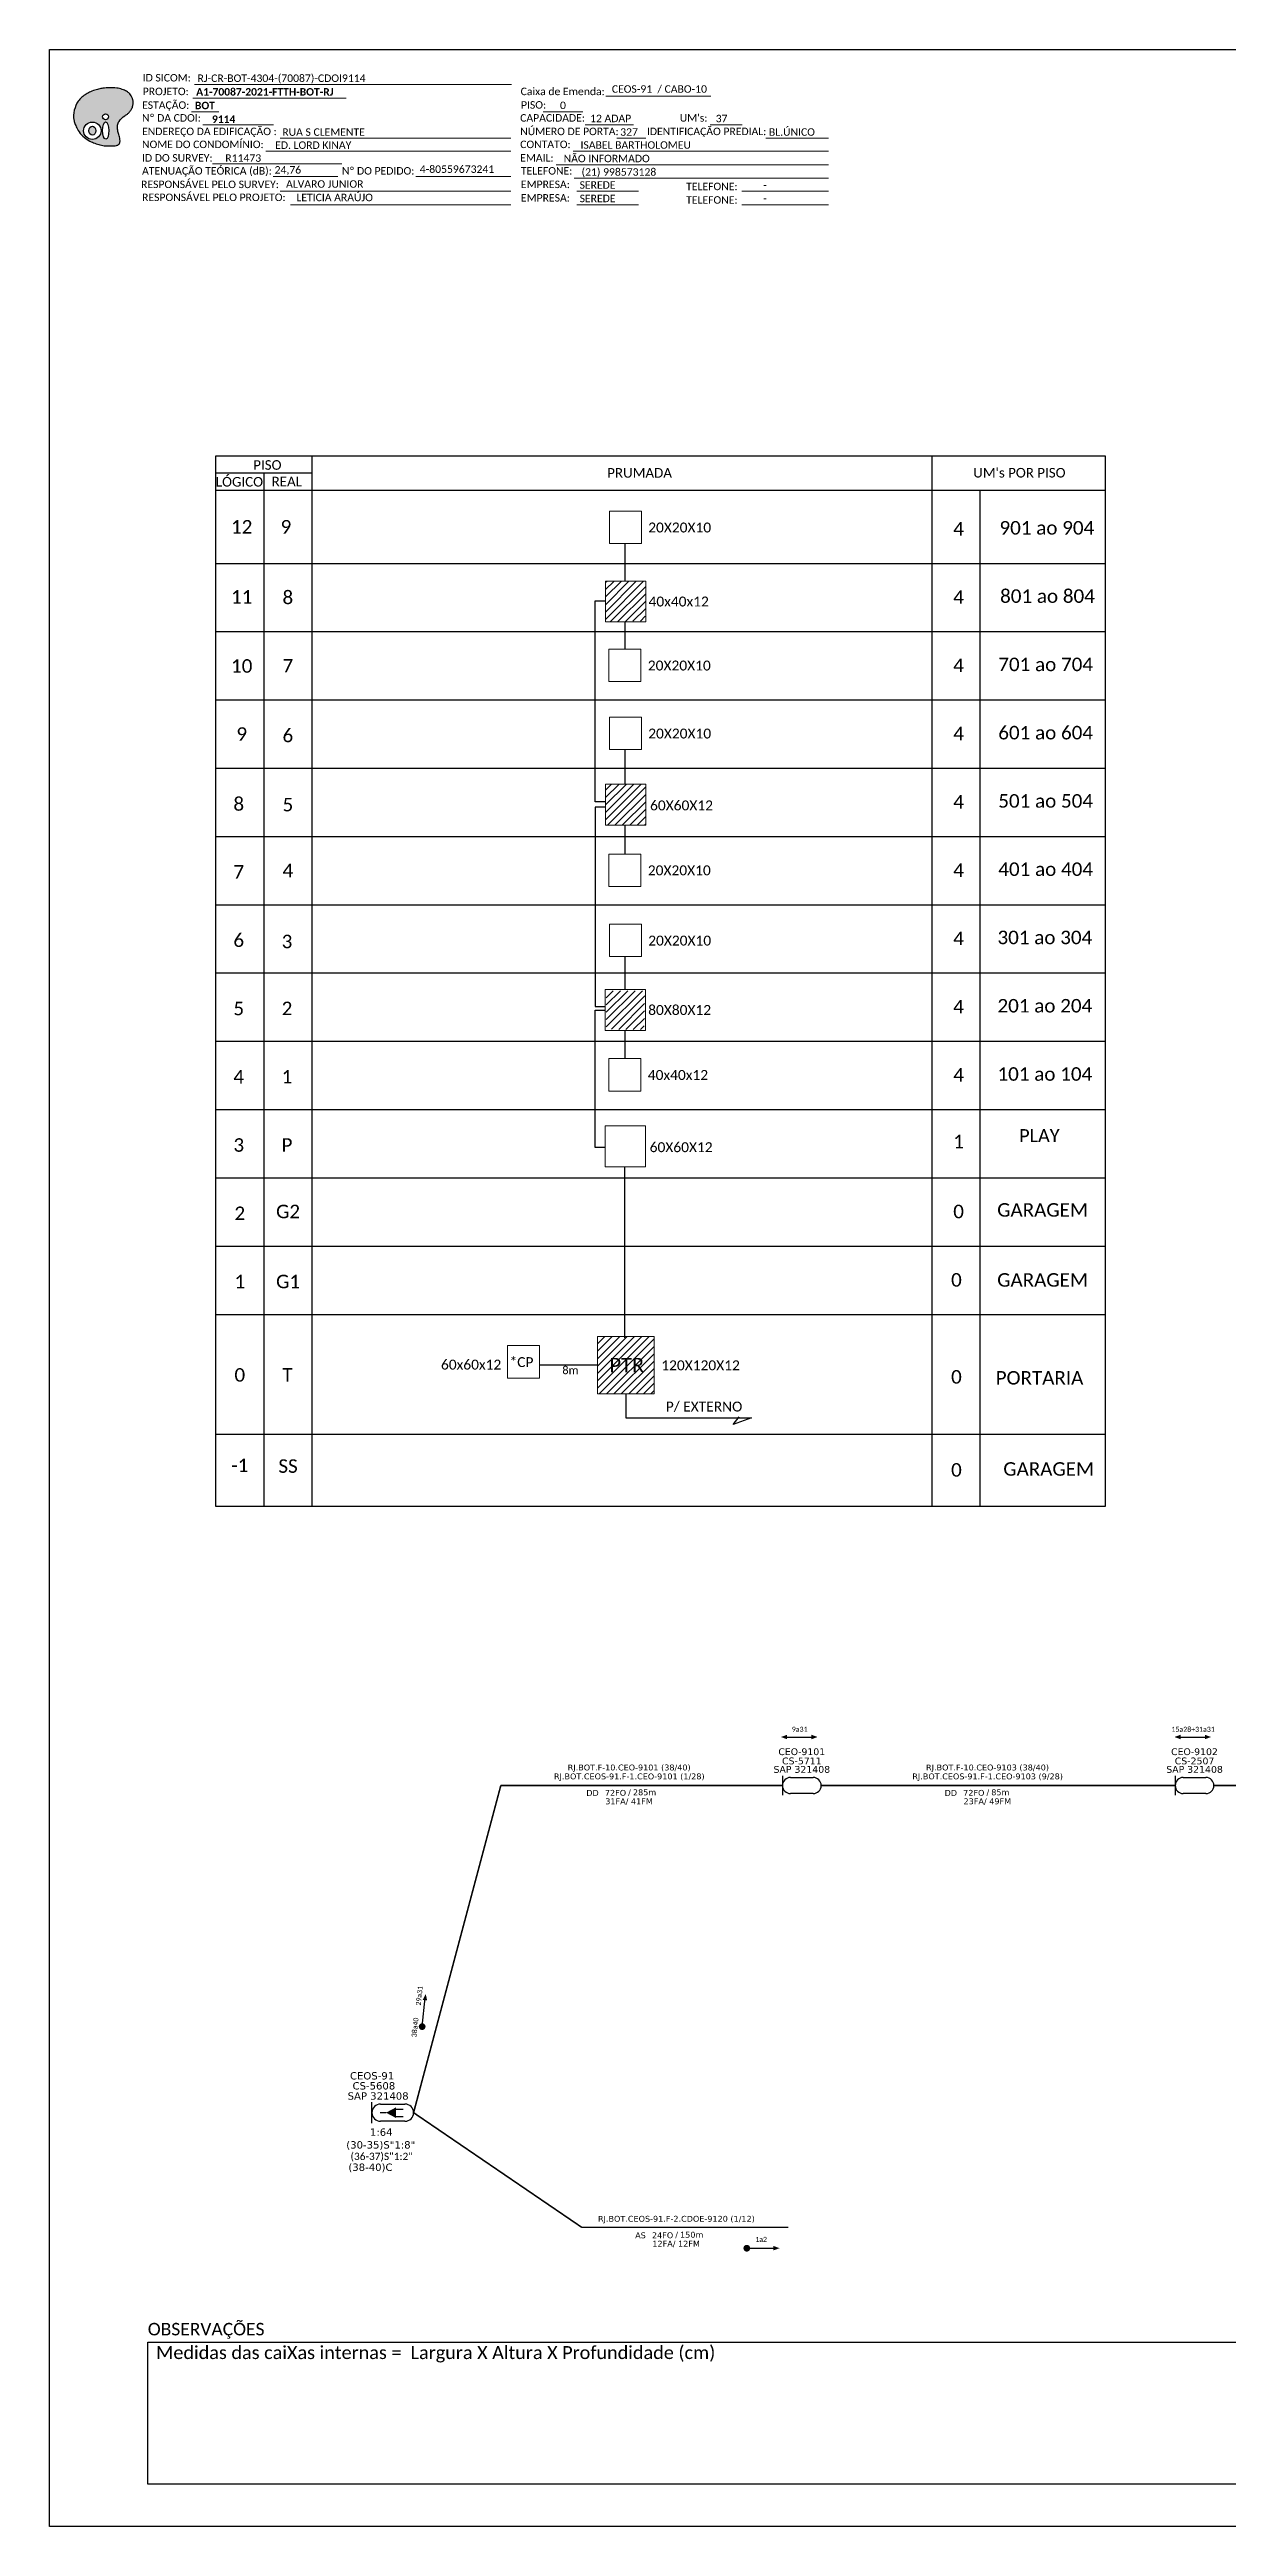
# Model space of a CAD drawing. Extents: x -4 to 837, y 1 to 595.
# Drawn here: x -4 to 279, y 1 to 595 of the extents above; entities that cross this region are included whole.
import ezdxf
from ezdxf.enums import TextEntityAlignment as Align

# ---------------------------------------------------------------- set-up
doc = ezdxf.new("R2010")
doc.units = 0
for name, color, linetype in [('20.4-CEOS', 1, 'Continuous'), ('20.5-CEO', 1, 'Continuous'), ('CAP a instalar', 1, 'Continuous'), ('SETA', 7, 'Continuous')]:
    doc.layers.add(name, color=color, linetype=linetype)
doc.layers.add('40.1-ETIQUETAS', color=1, linetype='Continuous', lineweight=20)
doc.styles.add('siredit', font='verdana.ttf')
doc.styles.add('WMF-Calibri0', font='calibri.ttf')
doc.styles.add('WMF-Calibri1', font='calibrib.ttf')
doc.linetypes.add('FENCELINE1', pattern='A,0.25,-0.1,[133,ltypeshp.shx,S=0.1,R=0,X=-0.1,Y=0],-0.1,1', length=1.45)

# ---------------------------------------------------------------- blocks, each defined once
blk = doc.blocks.new('OI')
h = blk.add_hatch(color=40)
edge = h.paths.add_edge_path()
edge.add_spline(control_points=[(4.35, -0.67), (3.92, -0.99), (3.26, -1.5), (2.81, -2.59), (2.9, -3.5), (3.06, -4.27), (3.31, -4.85), (3.37, -5.39), (3.4, -5.88), (3.2, -6.4), (2.54, -6.61), (1.65, -6.63), (0.55, -6.67), (-0.56, -6.42), (-1.61, -6.14), (-2.77, -5.61), (-3.92, -4.77), (-4.89, -3.7), (-5.34, -2.65), (-5.6, -1.94), (-5.85, -0.96), (-5.71, 0.47), (-5.1, 2.02), (-4.14, 3.02), (-3.3, 3.61), (-2.37, 4.16), (-1.36, 4.44), (-0.56, 4.7), (0.79, 4.85), (2.24, 4.97), (3.79, 4.57), (4.67, 4.21), (5.44, 3.65), (5.76, 2.99), (6.03, 2.21), (6.01, 1.46), (5.72, 0.64), (5.31, 0.08), (4.88, -0.38), (4.51, -0.55), (4.35, -0.67)], knot_values=[0, 0, 0, 0, 1.60434, 2.417191, 3.427595, 4.282808, 4.776746, 5.304182, 5.888771, 6.258406, 6.858137, 7.79129, 8.986195, 10.124242, 11.187857, 12.242908, 13.953784, 15.414161, 16.515391, 17.349188, 17.675853, 19.552021, 21.515531, 22.568638, 23.63245, 24.621084, 25.782718, 26.745347, 27.142653, 29.870543, 31.004649, 31.921532, 32.709589, 33.801391, 34.042471, 35.192333, 35.971461, 36.628871, 37.254359, 37.836911, 37.836911, 37.836911, 37.836911], degree=3, periodic=0)
h.paths.add_polyline_path([(1.13, -0.87, -1), (-0.04, -0.87, -1)], flags=16)
edge = h.paths.add_edge_path(flags=16)
edge.add_ellipse((0.56, -3.59), major_axis=(-0.02, 1.71), ratio=0.361305, start_angle=0, end_angle=360)
h.paths.add_polyline_path([(-0.36, -3.62, -1), (-3.8, -3.62, -1)], flags=16)
edge = h.paths.add_edge_path(flags=0)
edge.add_ellipse((-2.08, -3.62), major_axis=(0, 0.885), ratio=0.758294, start_angle=0, end_angle=360)
at = {"color": 40}
for centre, radius in [((-2.08, -3.62), 1.72), ((0.54, -0.87), 0.587)]:
    blk.add_circle(centre, radius, dxfattribs=at)
blk.add_ellipse((-2.08, -3.62), major_axis=(0, 0.885), ratio=0.758294, start_param=-3.141592653589792, end_param=3.141592653589792, dxfattribs=at)
blk.add_ellipse((0.56, -3.59), major_axis=(-0.02, 1.71), ratio=0.361305, dxfattribs=at)
at = {"color": 40, "start_tangent": (-0.800898, -0.598801), "end_tangent": (-0.800898, -0.598801)}
blk.add_spline([(4.35, -0.67), (3.2, -1.78), (2.9, -2.54), (2.92, -3.55), (3.12, -4.38), (3.28, -4.85), (3.37, -5.37), (3.35, -5.95), (3.2, -6.29), (2.66, -6.55), (1.73, -6.63), (0.54, -6.62), (-0.58, -6.41), (-1.6, -6.11), (-2.56, -5.67), (-3.95, -4.67), (-4.89, -3.56), (-5.37, -2.56), (-5.64, -1.78), (-5.72, -1.46), (-5.63, 0.42), (-4.84, 2.22), (-4.13, 2.99), (-3.27, 3.62), (-2.4, 4.09), (-1.3, 4.47), (-0.37, 4.72), (0.02, 4.77), (2.75, 4.8), (3.85, 4.53), (4.69, 4.16), (5.31, 3.68), (5.85, 2.73), (5.93, 2.5), (5.94, 1.35), (5.67, 0.62), (5.29, 0.08), (4.84, -0.36), (4.35, -0.67)], degree=3, dxfattribs=at)
blk = doc.blocks.new('CEOS_RP_CT_DRT')
at = {"layer": '20.4-CEOS', "color": 0}
for p, q in [((-4.54, 1.19), (-1.19, 1.19)), ((-1.19, -1.19), (-4.54, -1.19))]:
    blk.add_line(p, q, dxfattribs=at)
for points in [[(-5.73, -1.43), (-5.73, 1.44)], [(-3.79, 0), (-4.59, 0)], [(-2.47, 0.48), (-1.45, 0.48)], [(-2.47, -0.52), (-1.45, -0.52)]]:
    blk.add_lwpolyline(points, dxfattribs=at)
blk.add_lwpolyline([(-3.79, 0, 0, 1.47, 0), (-2.41, 0, 1.47, 1.47, 0)], format="xyseb", dxfattribs=at)
for centre, start, end in [((-4.54, 0), 90, 270), ((-1.19, 0), 270, 90)]:
    blk.add_arc(centre, 1.19, start, end, dxfattribs=at)
at = {"layer": '20.4-CEOS', "color": 7, "style": 'siredit'}
for tag, p in [('Nº_DA_CEOS', (-2.86, 5.6)), ('LOCAL', (-2.86, 4.24)), ('SAP', (-2.86, 2.78)), ('RACIO_SPLITAGEM', (-2.86, -1.88)), ('FIBRAS_SPLITTER', (-2.86, -3.58)), ('RESERVA_FINAIS', (-2.86, -6.39)), ('FIBRAS_TOP_C', (-2.86, -5.08))]:
    blk.add_attdef(tag, text='', height=1.01, dxfattribs=at).set_placement(p, align=Align.TOP_CENTER)
blk = doc.blocks.new('ETIQUETA_RS5F')
at = {"layer": '40.1-ETIQUETAS', "color": 0, "style": 'siredit'}
blk.add_text('/', height=1.5, dxfattribs=at).set_placement((1.58, -1.95), align=Align.MIDDLE_RIGHT)
for tag, p in [('ETIQUETA_R_SECUNDARIA', (1.21, 2.1)), ('ETIQUETA_R_PRIMARIA', (1.21, 4.1)), ('F_ATIVAS/F_MORTAS', (1.14, -4.24))]:
    blk.add_attdef(tag, text='', height=1.5, dxfattribs=at).set_placement(p, align=Align.MIDDLE_CENTER)
for tag, p in [('TIPO_CABO', (-6.58, -2.12)), ('CAP_CABO', (0.4, -2.09))]:
    blk.add_attdef(tag, text='', height=1.5, dxfattribs=at).set_placement(p, align=Align.MIDDLE_RIGHT)
blk.add_attdef('METROS', text='', height=1.5, dxfattribs=at).set_placement((2.14, -1.95), align=Align.MIDDLE_LEFT)
for tag, p in [('FUSÃO_1', (0.85, -8.39)), ('FUSÃO_2', (0.85, -10.6)), ('FUSÃO_3', (0.85, -12.93)), ('FUSÃO_4', (0.85, -15.14)), ('FUSÃO_5', (0.85, -17.16))]:
    blk.add_attdef(tag, text='', height=1.5, dxfattribs=at).set_placement(p, align=Align.CENTER)

msp = doc.modelspace()

# ---------------------------------------------------------------- hatches: boundary and pattern name
h = msp.add_hatch()
h.set_pattern_fill('ANSI31', color=1, scale=10, style=0)
h.set_pattern_definition([(45, (-485.1545, 70.312), (-0.8838835, 0.8838835), [])])
h.paths.add_polyline_path([(139.01, 467.76), (129.47, 467.76), (129.49, 458.04), (138.98, 458.18)])
h.paths.add_polyline_path([(138.34, 458.63), (138.34, 458.63), (138.34, 463.78), (138.34, 463.78)], flags=24)
h = msp.add_hatch()
h.set_pattern_fill('ANSI31', color=1, scale=10, style=0)
h.set_pattern_definition([(45, (-485.7484, 21.617), (-0.8838835, 0.8838835), [])])
h.paths.add_polyline_path([(139.09, 419.02), (129.47, 418.98), (129.47, 409.33), (139.08, 409.35)])
h.paths.add_polyline_path([(137.75, 409.93), (137.75, 409.93), (137.75, 415.08), (137.75, 415.08)], flags=24)
h = msp.add_hatch()
h.set_pattern_fill('ANSI31', color=1, scale=10, style=0)
h.set_pattern_definition([(45, (-457.8024, -17.5247), (-0.8838835, 0.8838835), [])])
h.paths.add_polyline_path([(156.27, 370.79), (165.7, 370.79), (165.7, 375.94), (156.27, 375.94)], flags=9)
h = msp.add_hatch()
h.set_pattern_fill('ANSI31', color=1, scale=10, style=0)
h.set_pattern_definition([(45, (-486.3422, -27.0781), (-0.8838835, 0.8838835), [])])
h.paths.add_polyline_path([(138.87, 369.5), (129.58, 369.55), (129.64, 360.32), (138.7, 360.21)])
h.paths.add_polyline_path([(137.16, 361.24), (137.16, 361.24), (137.16, 366.39), (137.16, 366.39)], flags=24)
h = msp.add_hatch()
h.set_pattern_fill('ANSI31', color=1, scale=10, style=0)
h.set_pattern_definition([(45, (-484.0845, -111.1167), (-0.8838835, 0.8838835), [])])
h.paths.add_polyline_path([(141.11, 286.6), (127.54, 286.6), (127.54, 272.85), (141.11, 272.85)])
h.paths.add_polyline_path([(129.99, 277.2), (139.41, 277.2), (139.41, 282.35), (129.99, 282.35)], flags=24)

# ---------------------------------------------------------------- linework, layer by layer
msp.add_lwpolyline([(-3.83, 595.26), (837.17, 595.26), (837.17, 1.26), (-3.83, 1.26)], close=True)
at = {"color": 7, "lineweight": 0}
for points in [[(30.52, 583.57), (67.31, 583.57)], [(30.9, 586.85), (106.88, 586.85)], [(129.55, 584.06), (154.69, 584.06)], [(30.23, 580.29), (36.78, 580.29)], [(32.89, 577.22), (49.86, 577.22)], [(114.51, 580.33), (123.99, 580.33)], [(124.56, 577.22), (136.18, 577.22)], [(154.5, 577.22), (162.17, 577.22)], [(48.05, 570.87), (106.71, 570.87)], [(51.46, 573.98), (106.71, 573.98)], [(121.68, 570.87), (182.9, 570.87)], [(132.14, 573.98), (139.09, 573.98)], [(167.84, 573.98), (182.87, 573.98)], [(35.21, 567.81), (66.25, 567.81)], [(49.74, 564.84), (65.25, 564.84)], [(83.97, 564.84), (106.74, 564.84)], [(117.64, 567.63), (182.9, 567.63)], [(121.92, 564.4), (182.9, 564.4)], [(51.46, 561.28), (106.71, 561.28)], [(122.53, 561.28), (137.33, 561.28)], [(162.13, 561.28), (182.9, 561.28)], [(53.95, 558.05), (106.71, 558.05)], [(122.53, 558.05), (137.33, 558.05)], [(162.13, 558.05), (182.9, 558.05)]]:
    msp.add_lwpolyline(points, dxfattribs=at)
at = {"color": 0}
for points in [[(249.29, 497.78), (35.98, 497.78)], [(59.12, 493.67), (35.98, 493.67)]]:
    msp.add_lwpolyline(points, dxfattribs=at)
for points in [[(35.98, 497.78), (35.98, 245.96), (249.29, 245.96), (249.29, 497.78)], [(47.55, 493.67), (47.55, 245.96)], [(59.12, 245.96), (59.12, 497.78)], [(207.7, 497.78), (207.7, 245.96)], [(35.98, 489.56), (249.29, 489.56)], [(219.27, 245.96), (219.27, 489.56)], [(35.98, 472.03), (249.29, 472.03)], [(35.98, 455.66), (249.29, 455.66)], [(35.98, 439.29), (249.29, 439.29)], [(35.98, 422.92), (249.29, 422.92)], [(35.98, 406.55), (249.29, 406.55)], [(35.98, 390.17), (249.29, 390.17)], [(35.98, 373.8), (249.29, 373.8)], [(35.98, 357.43), (249.29, 357.43)], [(35.98, 341.06), (249.29, 341.06)], [(35.98, 324.69), (249.29, 324.69)], [(35.98, 308.31), (249.29, 308.31)], [(35.98, 291.94), (249.29, 291.94)], [(35.98, 263.19), (249.29, 263.19)]]:
    msp.add_lwpolyline(points)
at = {"lineweight": 0}
for points in [[(138.03, 484.54), (130.36, 484.54), (130.36, 476.78), (138.03, 476.78)], [(137.93, 451.45), (130.27, 451.45), (130.27, 443.68), (137.93, 443.68)], [(138.03, 435.14), (130.36, 435.14), (130.36, 427.37), (138.03, 427.37)], [(137.93, 402.33), (130.27, 402.33), (130.27, 394.56), (137.93, 394.56)], [(138.03, 385.49), (130.36, 385.49), (130.36, 377.73), (138.03, 377.73)], [(137.93, 353.26), (130.27, 353.26), (130.27, 345.49), (137.93, 345.49)], [(139.02, 337.13), (129.34, 337.13), (129.34, 327.31), (139.02, 327.31)], [(113.58, 284.44), (105.92, 284.44), (105.92, 276.67), (113.58, 276.67)]]:
    msp.add_lwpolyline(points, close=True, dxfattribs=at)
at = {"color": 3}
for points in [[(134.1, 476.78), (134.1, 467.8)], [(129.43, 414.82), (126.95, 414.82), (126.95, 463.09), (129.43, 463.09)], [(134.1, 457.99), (134.1, 451.45)], [(134.1, 427.37), (134.1, 419.09)], [(129.43, 413.6), (126.95, 413.6), (126.95, 365.75), (129.34, 365.75)], [(134.1, 409.27), (134.1, 402.33)], [(134.1, 377.73), (134.1, 369.84)], [(129.34, 331.99), (126.96, 331.99), (126.96, 364.9), (129.34, 364.9)], [(134.1, 360.02), (134.1, 353.26)], [(134.1, 286.29), (134.1, 327.31)], [(127.54, 279.73), (113.58, 279.73)]]:
    msp.add_lwpolyline(points, dxfattribs=at)
at = {"color": 1, "lineweight": 0}
for points in [[(139.12, 467.8), (129.43, 467.8), (129.43, 457.99), (139.12, 457.99)], [(139.12, 419.09), (129.43, 419.09), (129.43, 409.27), (139.12, 409.27)], [(139.02, 369.84), (129.34, 369.84), (129.34, 360.02), (139.02, 360.02)], [(127.54, 286.6), (141.11, 286.6), (141.11, 272.85), (127.54, 272.85)]]:
    msp.add_lwpolyline(points, close=True, dxfattribs=at)
at = {"color": 1}
for points in [[(134.32, 272.85), (134.32, 267.15), (164.46, 267.15)], [(160.05, 265.56), (161.45, 267.39)], [(164.46, 267.15), (160.05, 265.56)]]:
    msp.add_lwpolyline(points, dxfattribs=at)
at = {"elevation": 0.76}
msp.add_lwpolyline([(85.44, 120.73, 0.806, 0.806, 1), (85.53, 121.53, 0.806, 0.806, 1)], format="xyseb", close=True, dxfattribs=at)
at = {"color": 7, "elevation": 0.76}
msp.add_lwpolyline([(162.91, 67.98, 0.806, 0.806, 1), (163.72, 67.98, 0.806, 0.806, 1)], format="xyseb", close=True, dxfattribs=at)
at = {"color": 0}
msp.add_lwpolyline([(19.73, 45.46), (297.98, 45.46), (297.98, 11.39), (19.73, 11.39)], close=True, dxfattribs=at)
at = {"layer": '20.5-CEO', "color": 7}
for p, q in [((173.79, 180.87, 0.76), (179.21, 180.87, 0.76)), ((267.94, 180.87, 0.76), (273.36, 180.87, 0.76)), ((179.21, 177.01, 0.76), (173.79, 177.01, 0.76)), ((273.36, 177.01, 0.76), (267.94, 177.01, 0.76))]:
    msp.add_line(p, q, dxfattribs=at)
at = {"layer": '20.5-CEO', "color": 7, "elevation": 0.76}
for points in [[(171.86, 181.27), (171.86, 176.61)], [(266.01, 181.27), (266.01, 176.61)]]:
    msp.add_lwpolyline(points, dxfattribs=at)
at = {"layer": '20.5-CEO', "color": 7}
for centre, start, end in [((173.79, 178.94, 0.76), 90, 270), ((179.21, 178.94, 0.76), 270, 90), ((267.94, 178.94, 0.76), 90, 270), ((273.36, 178.94, 0.76), 270, 90)]:
    msp.add_arc(centre, 1.93, start, end, dxfattribs=at)
at = {"layer": 'CAP a instalar', "color": 7, "ltscale": 7, "const_width": 0.376, "elevation": 0.76}
for points in [[(83.43, 100.49), (104.34, 178.94)], [(171.86, 178.94), (104.34, 178.94)], [(188.53, 178.94), (181.13, 178.94)], [(250.79, 178.94), (187.27, 178.94)], [(266.01, 178.94), (245.77, 178.94)], [(289.22, 178.94), (275.29, 178.94)]]:
    msp.add_lwpolyline(points, dxfattribs=at)
at = {"layer": 'CAP a instalar', "color": 7, "linetype": 'FENCELINE1', "ltscale": 7, "const_width": 0.376, "elevation": 0.76}
for points in [[(83.43, 100.49), (123.75, 72.99)], [(173.3, 72.99), (123.75, 72.99)]]:
    msp.add_lwpolyline(points, dxfattribs=at)
at = {"layer": 'SETA', "elevation": 0.76}
for points in [[(172.43, 190.57), (179.36, 190.57)], [(85.49, 121.13), (86.24, 128.02)]]:
    msp.add_lwpolyline(points, dxfattribs=at)
at = {"layer": 'SETA', "color": 7, "elevation": 0.76}
for points in [[(266.74, 190.57), (273.67, 190.57)], [(163.31, 67.98), (170.24, 67.98)]]:
    msp.add_lwpolyline(points, dxfattribs=at)
at = {"layer": 'SETA'}
for points in [[(172.98, 191.12, 0.76), (171.51, 190.58, 0.76), (172.98, 190.04, 0.76)], [(178.8, 191.12, 0.76), (180.28, 190.58, 0.76), (178.8, 190.04, 0.76)], [(85.63, 127.53, 0.76), (86.33, 128.94, 0.76), (86.7, 127.41, 0.76)]]:
    msp.add_solid(points, dxfattribs=at)
at = {"layer": 'SETA', "color": 7}
for points in [[(267.3, 191.12, 0.76), (265.82, 190.58, 0.76), (267.3, 190.04, 0.76)], [(273.12, 191.12, 0.76), (274.6, 190.58, 0.76), (273.12, 190.04, 0.76)], [(169.69, 68.53, 0.76), (171.17, 67.99, 0.76), (169.69, 67.46, 0.76)]]:
    msp.add_solid(points, dxfattribs=at)

# ---------------------------------------------------------------- block references
at = {"color": 7, "xscale": 1.213923925138498, "yscale": 1.213923925184645, "zscale": 1.213923925163967, "rotation": 0.1532896023337312}
msp.add_blockref('OI', (8.94, 580.19), dxfattribs=at)
at = {"layer": '20.4-CEOS', "color": 7}
ref = msp.add_blockref('CEOS_RP_CT_DRT', (83.43, 100.49, 0.76), dxfattribs=dict(at, xscale=1.742621381966554, yscale=1.742621381966558, zscale=1.742621381966554))
ref.add_attrib('Nº_DA_CEOS', 'CEOS-91', dxfattribs={"color": 7, "height": 1.759, "style": 'siredit'}).set_placement((73.48, 110.21, 0.76), align=Align.TOP_CENTER)
ref.add_attrib('LOCAL', 'CS-5608', dxfattribs={"color": 7, "height": 1.759, "style": 'siredit'}).set_placement((73.92, 107.81, 0.76), align=Align.TOP_CENTER)
ref.add_attrib('SAP', 'SAP 321408', dxfattribs={"color": 7, "height": 1.759, "style": 'siredit'}).set_placement((74.93, 105.37, 0.76), align=Align.TOP_CENTER)
ref.add_attrib('RACIO_SPLITAGEM', '1:64', dxfattribs={"color": 7, "height": 1.759, "style": 'siredit'}).set_placement((75.68, 96.7, 0.76), align=Align.TOP_CENTER)
ref.add_attrib('FIBRAS_SPLITTER', '(30-35)S"1:8"', dxfattribs={"color": 7, "height": 1.7595, "style": 'siredit'}).set_placement((75.56, 93.65, 0.76), align=Align.TOP_CENTER)
ref.add_attrib('FIBRAS_TOP_C', '(38-40)C', dxfattribs={"color": 7, "height": 1.759, "style": 'siredit'}).set_placement((73.09, 88.29, 0.76), align=Align.TOP_CENTER)
at = {"layer": '40.1-ETIQUETAS', "color": 7}
ref = msp.add_blockref('ETIQUETA_RS5F', (134.03, 179.16, 0.76), dxfattribs=dict(at, xscale=0.9402903799409259, yscale=0.9402903799409188, zscale=0.9402903799409253))
ref.add_attrib('ETIQUETA_R_PRIMARIA', 'RJ.BOT.F-10.CEO-9101 (38/40)', dxfattribs={"color": 0, "height": 1.4104, "style": 'siredit'}).set_placement((135.11, 183.27, 0.76), align=Align.MIDDLE_CENTER)
ref.add_attrib('ETIQUETA_R_SECUNDARIA', 'RJ.BOT.CEOS-91.F-1.CEO-9101 (1/28)', dxfattribs={"color": 0, "height": 1.4104, "style": 'siredit'}).set_placement((135.14, 181.13, 0.76), align=Align.MIDDLE_CENTER)
ref.add_attrib('TIPO_CABO', 'DD', dxfattribs={"color": 0, "height": 1.41, "style": 'siredit'}).set_placement((127.81, 177.17, 0.76), align=Align.MIDDLE_RIGHT)
ref.add_attrib('CAP_CABO', '72FO', dxfattribs={"color": 0, "height": 1.41, "style": 'siredit'}).set_placement((134.38, 177.19, 0.76), align=Align.MIDDLE_RIGHT)
ref.add_attrib('METROS', '285m', dxfattribs={"color": 0, "height": 1.41, "style": 'siredit'}).set_placement((136.02, 177.32, 0.76), align=Align.MIDDLE_LEFT)
ref.add_attrib('F_ATIVAS/F_MORTAS', '31FA/ 41FM', dxfattribs={"color": 0, "height": 1.41, "style": 'siredit'}).set_placement((135.08, 175.16, 0.76), align=Align.MIDDLE_CENTER)
ref = msp.add_blockref('ETIQUETA_RS5F', (219.93, 179.16, 0.76), dxfattribs=dict(at, xscale=0.9402903799409259, yscale=0.9402903799409188, zscale=0.9402903799409253))
ref.add_attrib('ETIQUETA_R_PRIMARIA', 'RJ.BOT.F-10.CEO-9103 (38/40)', dxfattribs={"color": 0, "height": 1.4104, "style": 'siredit'}).set_placement((221.01, 183.27, 0.76), align=Align.MIDDLE_CENTER)
ref.add_attrib('ETIQUETA_R_SECUNDARIA', 'RJ.BOT.CEOS-91.F-1.CEO-9103 (9/28)', dxfattribs={"color": 0, "height": 1.4104, "style": 'siredit'}).set_placement((221.04, 181.13, 0.76), align=Align.MIDDLE_CENTER)
ref.add_attrib('TIPO_CABO', 'DD', dxfattribs={"color": 0, "height": 1.41, "style": 'siredit'}).set_placement((213.71, 177.17, 0.76), align=Align.MIDDLE_RIGHT)
ref.add_attrib('CAP_CABO', '72FO', dxfattribs={"color": 0, "height": 1.41, "style": 'siredit'}).set_placement((220.27, 177.19, 0.76), align=Align.MIDDLE_RIGHT)
ref.add_attrib('METROS', '85m', dxfattribs={"color": 0, "height": 1.41, "style": 'siredit'}).set_placement((221.91, 177.32, 0.76), align=Align.MIDDLE_LEFT)
ref.add_attrib('F_ATIVAS/F_MORTAS', '23FA/ 49FM', dxfattribs={"color": 0, "height": 1.41, "style": 'siredit'}).set_placement((220.97, 175.16, 0.76), align=Align.MIDDLE_CENTER)
ref = msp.add_blockref('ETIQUETA_RS5F', (145.32, 73.06, 0.76), dxfattribs=dict(at, xscale=0.9402903799409259, yscale=0.9402903799409188, zscale=0.9402903799409253))
ref.add_attrib('ETIQUETA_R_SECUNDARIA', 'RJ.BOT.CEOS-91.F-2.CDOE-9120 (1/12)', dxfattribs={"color": 0, "height": 1.4104, "style": 'siredit'}).set_placement((146.43, 75.04, 0.76), align=Align.MIDDLE_CENTER)
ref.add_attrib('TIPO_CABO', 'AS', dxfattribs={"color": 0, "height": 1.41, "style": 'siredit'}).set_placement((139.1, 71.07, 0.76), align=Align.MIDDLE_RIGHT)
ref.add_attrib('CAP_CABO', '24FO', dxfattribs={"color": 0, "height": 1.41, "style": 'siredit'}).set_placement((145.67, 71.09, 0.76), align=Align.MIDDLE_RIGHT)
ref.add_attrib('METROS', '150m', dxfattribs={"color": 0, "height": 1.41, "style": 'siredit'}).set_placement((147.31, 71.22, 0.76), align=Align.MIDDLE_LEFT)
ref.add_attrib('F_ATIVAS/F_MORTAS', '12FA/ 12FM', dxfattribs={"color": 0, "height": 1.41, "style": 'siredit'}).set_placement((146.37, 69.07, 0.76), align=Align.MIDDLE_CENTER)

# ---------------------------------------------------------------- texts
at = {"color": 7, "lineweight": 0, "style": 'WMF-Calibri0'}
for s, height, p in [('ID SICOM:', 1.793, (18.5, 587.6)), ('ESTAÇÃO:', 1.793, (18.34, 581.04)), ('PROJETO: ', 1.793, (18.5, 584.32)), ('Caixa de Emenda:', 1.7927, (109.1, 584.32)), ('PISO:', 1.793, (109.17, 581.08)), ('Nº DA CDOI:', 1.7927, (18.34, 577.97)), ('ENDEREÇO DA EDIFICAÇÃO :', 1.7927, (18.34, 574.73)), ('CAPACIDADE:', 1.7927, (108.99, 577.97)), ('NÚMERO DE PORTA:', 1.7927, (108.99, 574.73)), ('IDENTIFICAÇÃO PREDIAL:', 1.7927, (139.36, 574.73)), ("UM's:", 1.793, (147.23, 577.97)), ('NOME DO CONDOMÍNIO:', 1.7927, (18.34, 571.62)), ('CONTATO:', 1.793, (108.99, 571.62)), ('RESPONSÁVEL PELO SURVEY:', 1.7927, (18.1, 562.03)), ('ATENUAÇÃO TEÓRICA (dB):', 1.7927, (18.34, 565.27)), ('ID DO SURVEY:', 1.7927, (18.34, 568.38)), ('Nº DO PEDIDO:', 1.7927, (66.26, 565.27)), ('EMAIL:', 1.793, (108.99, 568.38)), ('TELEFONE:', 1.793, (109.17, 565.27)), ('RESPONSÁVEL PELO PROJETO:', 1.7927, (18.34, 558.92)), ('EMPRESA:', 1.793, (109.17, 562.03)), ('EMPRESA:', 1.793, (109.17, 558.79)), ('TELEFONE:', 1.793, (148.77, 561.53)), ('TELEFONE:', 1.793, (148.77, 558.29))]:
    msp.add_text(s, height=height, dxfattribs=at).set_placement(p)
at = {"color": 7}
for s, height, style, p in [('BOT', 1.793, 'WMF-Calibri1', (31.02, 580.94)), ('A1-70087-2021-FTTH-BOT-RJ', 1.7927, 'WMF-Calibri1', (31.31, 584.22)), ('0', 1.79, 'WMF-Calibri0', (118.53, 580.98)), ('CEOS-91  / CABO-10', 1.7927, 'WMF-Calibri0', (130.95, 584.9)), ('RUA S CLEMENTE', 1.7927, 'WMF-Calibri0', (51.97, 574.57)), ('12 ADAP', 1.793, 'WMF-Calibri0', (125.74, 577.84)), ('327', 1.793, 'WMF-Calibri0', (132.96, 574.58)), ('37', 1.793, 'WMF-Calibri0', (155.85, 577.82)), ('BL.ÚNICO', 1.793, 'WMF-Calibri0', (168.6, 574.58)), ('ED. LORD KINAY', 1.7927, 'WMF-Calibri0', (50.25, 571.44)), ('NÃO INFORMADO', 1.7927, 'WMF-Calibri0', (119.41, 568.23)), ('ISABEL BARTHOLOMEU', 1.7927, 'WMF-Calibri0', (123.45, 571.47)), ('R11473', 1.793, 'WMF-Calibri0', (38.3, 568.34)), ('24,76', 1.793, 'WMF-Calibri0', (50.12, 565.51)), ('4-80559673241', 1.7927, 'WMF-Calibri0', (84.92, 565.68)), ('(21) 998573128', 1.7927, 'WMF-Calibri0', (123.7, 565)), ('ALVARO JUNIOR', 1.7927, 'WMF-Calibri0', (52.86, 562.12)), ('LETICIA ARAÚJO', 1.7927, 'WMF-Calibri0', (55.35, 558.89)), ('SEREDE', 1.793, 'WMF-Calibri0', (123.23, 561.88)), ('SEREDE', 1.793, 'WMF-Calibri0', (123.23, 558.65)), ('       -', 1.793, 'WMF-Calibri0', (162.84, 561.88)), ('       -    ', 1.7927, 'WMF-Calibri0', (162.84, 558.65)), ('20X20X10', 2.373, 'WMF-Calibri0', (139.68, 479.45)), ('901 ao 904', 3.24, 'WMF-Calibri0', (223.88, 478.94)), ('40x40x12', 2.373, 'WMF-Calibri0', (139.76, 461.7)), ('801 ao 804', 3.24, 'WMF-Calibri0', (224.03, 462.57)), ('20X20X10', 2.373, 'WMF-Calibri0', (139.59, 446.35)), ('701 ao 704', 3.24, 'WMF-Calibri0', (223.59, 446.19)), ('20X20X10', 2.373, 'WMF-Calibri0', (139.68, 430.04)), ('601 ao 604', 3.24, 'WMF-Calibri0', (223.59, 429.82)), ('501 ao 504', 3.24, 'WMF-Calibri0', (223.59, 413.45)), ('60X60X12', 2.373, 'WMF-Calibri0', (140.12, 412.8)), ('20X20X10', 2.373, 'WMF-Calibri0', (139.59, 397.23)), ('401 ao 404', 3.24, 'WMF-Calibri0', (223.59, 397.08)), ('20X20X10', 2.373, 'WMF-Calibri0', (139.68, 380.39)), ('301 ao 304', 3.24, 'WMF-Calibri0', (223.4, 380.71)), ('80X80X12', 2.373, 'WMF-Calibri0', (139.67, 363.74)), ('201 ao 204', 3.24, 'WMF-Calibri0', (223.4, 364.33)), ('40x40x12', 2.373, 'WMF-Calibri0', (139.58, 348.16)), ('101 ao 104', 3.24, 'WMF-Calibri0', (223.4, 347.96)), ('60X60X12', 2.373, 'WMF-Calibri0', (140.03, 330.84)), ('PLAY', 3.1, 'WMF-Calibri0', (228.61, 333.26)), ('GARAGEM', 3.24, 'WMF-Calibri0', (223.34, 315.36)), ('GARAGEM', 3.24, 'WMF-Calibri0', (223.34, 298.57)), ('60x60x12', 2.373, 'WMF-Calibri0', (90, 278.7)), ('*CP', 2.373, 'WMF-Calibri0', (106.43, 279.3)), ('8m', 1.9, 'WMF-Calibri0', (119.09, 277.59)), ('PTR', 3.433, 'WMF-Calibri0', (130.4, 278.07)), ('120X120X12', 2.373, 'WMF-Calibri0', (142.81, 278.53)), ('PORTARIA', 3.24, 'WMF-Calibri0', (222.97, 275.1)), ('P/ EXTERNO', 2.373, 'WMF-Calibri0', (143.88, 268.64)), ('GARAGEM', 3.24, 'WMF-Calibri0', (224.8, 253.24))]:
    msp.add_text(s, height=height, dxfattribs=dict(at, style=style)).set_placement(p)
at = {"color": 7, "style": 'WMF-Calibri1'}
msp.add_text('9114', height=1.793, dxfattribs=at).set_placement((37.9, 577.66), align=Align.CENTER)
at = {"color": 0, "style": 'WMF-Calibri0'}
for s, p in [('  LÓGICO', (34.4, 490.45)), ('     PISO', (40.94, 494.48)), ('PRUMADA', (129.85, 492.59)), ("UM's POR PISO", (217.59, 492.62)), ('    REAL', (46.16, 490.51))]:
    msp.add_text(s, height=2.3, dxfattribs=at).set_placement(p)
at = {"color": 7, "style": 'WMF-Calibri0'}
for s, p in [('12', (42.23, 480.81)), ('9', (52.83, 480.8)), ('11', (42.23, 464.02)), ('8', (53.29, 463.87)), ('10', (42.23, 447.43)), ('7', (53.29, 447.49)), ('9', (42.23, 431.1)), ('6', (53.29, 430.77)), ('5', (53.29, 414.18)), ('4', (53.29, 398.37))]:
    msp.add_text(s, height=3.24, dxfattribs=at).set_placement(p, align=Align.MIDDLE_CENTER)
at = {"style": 'WMF-Calibri0'}
msp.add_text('OBSERVAÇÕES', height=3, dxfattribs=at).set_placement((19.71, 47.08))
at = {"color": 7, "attachment_point": 1}
for s, insert, char_height, width, style in [('\\C256;\\fCalibri|b0|i0|c0|p34;RJ-CR-BOT-4304-(70087)-CDOI9114\\P', (31.64, 589.28), 1.7927, 42.385, 'WMF-Calibri1'), ('Medidas das caiXas internas =  Largura X Altura X Profundidade (cm)', (21.71, 44.51), 3.1049, 511.413, 'WMF-Calibri0')]:
    msp.add_mtext(s, dxfattribs=dict(at, insert=insert, char_height=char_height, width=width, style=style))
at = {"attachment_point": 5}
for s, insert, char_height, width in [('{\\fCalibri|b0|i0|c0|p34;\\C7;9a31}', (175.99, 192.42, 0.76), 1.2092, 20.4429), ('{\\fCalibri|b0|i0|c0|p34;\\C7;(36-37)S"1:2"}', (75.78, 89.82, 0.76), 1.7473, 29.54)]:
    msp.add_mtext(s, dxfattribs=dict(at, insert=insert, char_height=char_height, width=width))
at = {"color": 7, "char_height": 1.2092, "width": 20.4429, "attachment_point": 5}
for s, insert in [('{\\fCalibri|b0|i0|c0|p34;\\C7;15a28+31a31}', (270.31, 192.42, 0.76)), ('{\\fCalibri|b0|i0|c0|p34;\\C7;1a2}', (166.74, 70.1, 0.76))]:
    msp.add_mtext(s, dxfattribs=dict(at, insert=insert))
at = {"char_height": 1.2092, "width": 20.4429, "attachment_point": 5, "rotation": 83.789}
for s, insert in [('{\\fCalibri|b0|i0|c0|p34;\\C7;29a31}', (84.81, 128.53, 0.76)), ('\\C7;\\fCalibri|b0|i0|c0|p34;38a40', (83.78, 120.93))]:
    msp.add_mtext(s, dxfattribs=dict(at, insert=insert))
at = {"color": 7, "style": 'WMF-Calibri0'}
for tag, text, flags, p in [('4', 'XX', 4, (214.08, 480.33)), ('4', 'XX', 4, (214.08, 463.96)), ('4', 'XX', 4, (214.08, 447.59)), ('4', 'XX', 4, (214.08, 431.22)), ('8', 'XX', 4, (41.52, 414.34)), ('4', 'XX', 4, (214.08, 414.85)), ('7', 'XX', 4, (41.52, 398.04)), ('4', 'XX', 4, (214.08, 398.47)), ('6', 'XX', 4, (41.52, 381.67)), ('3', 'XX', 4, (53.09, 381.36)), ('4', 'XX', 4, (214.08, 382.1)), ('5', 'XX', 4, (41.52, 365.29)), ('2', 'XX', 4, (53.09, 365.31)), ('4', 'XX', 4, (214.08, 365.73)), ('4', 'XX', 4, (41.52, 348.92)), ('1', '', 4, (53.09, 348.94)), ('4', 'XX', 4, (214.08, 349.36)), ('3', 'XX', 4, (41.52, 332.55)), ('P', 'XX', 4, (53.09, 332.56)), ('1', 'XX', 4, (214.08, 333.4)), ('2', 'XX', 4, (41.77, 316.18)), ('G2', '', 4, (53.34, 316.61)), ('0', 'XX', 4, (214.08, 316.61)), ('1', 'XX', 4, (41.77, 299.81)), ('G1', 'XX', 4, (53.34, 299.82)), ('0', 'XX', 4, (213.56, 300.21)), ('0', 'XX', 4, (41.77, 277.42)), ('T', 'XX', 4, (53.21, 277.42)), ('0', 'XX', 4, (213.56, 276.95)), ('-1', 'XX', 4, (41.77, 255.74)), ('SS', 'XX', 12, (53.34, 255.55)), ('0', 'XX', 4, (213.56, 254.64))]:
    msp.add_attdef(tag, text=text, height=3.24, dxfattribs=dict(at, flags=flags)).set_placement(p, align=Align.MIDDLE_CENTER)
at = {"layer": '20.4-CEOS', "color": 7, "style": 'siredit'}
for s, p in [('CEO-9101', (176.48, 187.87, 0.76)), ('CEO-9102', (270.63, 187.87, 0.76))]:
    msp.add_text(s, height=1.628, dxfattribs=at).set_placement(p, align=Align.TOP_CENTER)
at = {"layer": '20.5-CEO', "color": 7, "style": 'siredit'}
for s, p in [('CS-5711', (176.5, 185.66, 0.76)), ('CS-2507', (270.65, 185.66, 0.76)), ('SAP 321408', (176.5, 183.63, 0.76)), ('SAP 321408', (270.65, 183.63, 0.76))]:
    msp.add_text(s, height=1.634, dxfattribs=at).set_placement(p, align=Align.TOP_CENTER)

doc.saveas('drawing.dxf')
